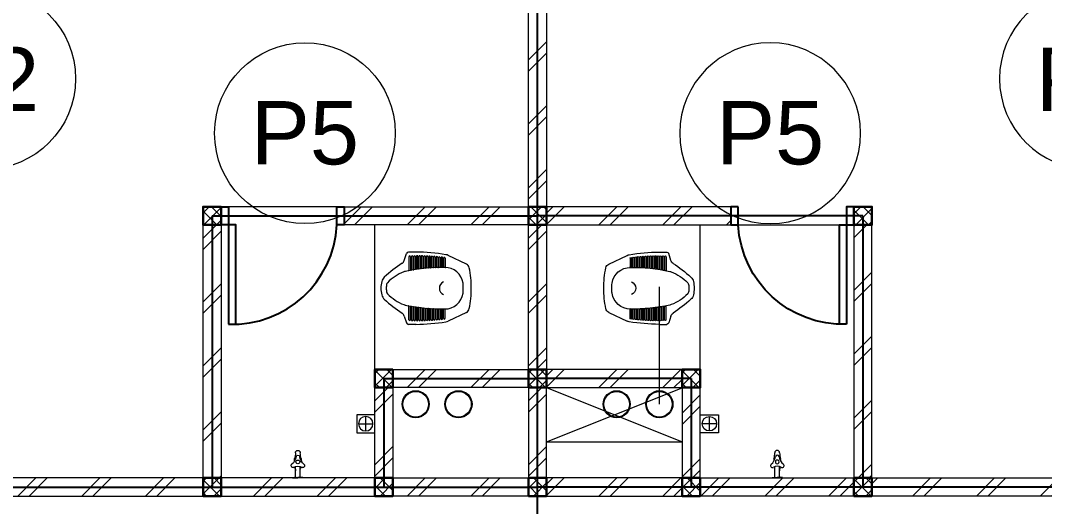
# Model space of a CAD drawing. Header units: millimetres. Extents: x -108 to 357, y -17 to 192.
# Drawn here: x 167.91 to 173.58, y 7.99 to 10.68 of the extents above; entities that cross this region are included whole.
import ezdxf
from ezdxf.enums import TextEntityAlignment as Align

# ---------------------------------------------------------------- set-up
doc = ezdxf.new("R2010")
doc.units = ezdxf.units.MM
for name, color, linetype, lineweight in [('ars', 11, 'Continuous', 0), ('KOL', 1, 'Continuous', 30), ('KOLOM', 4, 'Continuous', 9), ('lan', 7, 'Continuous', 15), ('NOT', 7, 'Continuous', 20), ('SANITAIR', 15, 'Continuous', 9), ('tem', 5, 'Continuous', 20), ('u', 6, 'Continuous', 20)]:
    doc.layers.add(name, color=color, linetype=linetype, lineweight=lineweight)
doc.layers.add('as', color=1, linetype='Continuous', plot=False)
doc.layers.add('Kusen', color=30, linetype='Continuous')
doc.styles.add('S', font='simplex', dxfattribs={"width": 0.75})
doc.styles.get("Standard").update_dxf_attribs({"font": 'arial.ttf'})
pattern_1 = [(45, (45.39994, -5.1569), (-0.1767767, 0.1767767), []), (45, (45.46244, -5.1569), (-0.1767767, 0.1767767), [])]
pattern_2 = [(45, (46.34994, -6.0569), (-0.1767767, 0.1767767), []), (45, (46.41244, -6.0569), (-0.1767767, 0.1767767), [])]
pattern_3 = [(45, (48.07994, -1.0569), (-0.1767767, 0.1767767), []), (45, (48.14244, -1.0569), (-0.1767767, 0.1767767), [])]
pattern_4 = [(45, (48.07994, -1.9569), (-0.1767767, 0.1767767), []), (45, (48.14244, -1.9569), (-0.1767767, 0.1767767), [])]
pattern_5 = [(45, (48.07994, -2.5569), (-0.1767767, 0.1767767), []), (45, (48.14244, -2.5569), (-0.1767767, 0.1767767), [])]
pattern_6 = [(45, (47.22994, -2.5569), (-0.1767767, 0.1767767), []), (45, (47.29244, -2.5569), (-0.1767767, 0.1767767), [])]
pattern_7 = [(45, (46.27994, -2.5569), (-0.1767767, 0.1767767), []), (45, (46.34244, -2.5569), (-0.1767767, 0.1767767), [])]

# ---------------------------------------------------------------- blocks, each defined once
blk = doc.blocks.new('KRAN ATAS')
for p, q in [((-0.0198, 0), (0, 0)), ((-0.0198, -0.0015), (-0.0198, 0)), ((0.0198, 0), (0, 0)), ((0.0198, -0.0015), (0.0198, 0)), ((-0.0193, -0.002), (0, -0.002)), ((-0.0087, -0.006), (-0.0087, -0.0441)), ((0.0193, -0.002), (0, -0.002)), ((0.0087, -0.006), (0.0087, -0.0441))]:
    blk.add_line(p, q)
for centre, radius, start, end in [((-0.0193, -0.0015), 0.0005, 180, 270), ((-0.0127, -0.006), 0.004, 0, 90), ((0.0743, -0.0604), 0.0878, 163.7486, 168.4446), ((-0.0388, -0.0275), 0.03, 343.7486, 0), ((0.0127, -0.006), 0.004, 90, 180), ((0.0388, -0.0275), 0.03, 180, 196.2514), ((-0.0743, -0.0604), 0.0878, 11.5554, 16.2514), ((0.0193, -0.0015), 0.0005, 270, 0), ((-0.0191, -0.047), 0.00682, 147.2603, 232.4214), ((-0.0188, -0.0464), 0.00682, 67.5786, 152.7397), ((-0.0514, -0.0871), 0.0447, 7.4918, 50.9581), ((0, -0.0187), 0.0268, 232.9628, 307.0372), ((0.0743, -0.0604), 0.0878, 182.0552, 189.0251), ((-0.0892, -0.0965), 0.08, 0.3555, 16.2023), ((-0.0004, -0.0613), 0.0068, 86.5771, 273.4229), ((0.0004, -0.0613), 0.0068, 266.5771, 93.4229), ((0.0514, -0.0871), 0.0447, 129.0419, 172.5082), ((0.0892, -0.0965), 0.08, 163.7977, 179.6445), ((-0.0743, -0.0604), 0.0878, 350.9749, 357.9448), ((0.0188, -0.0464), 0.00682, 27.2603, 112.4214), ((0.0191, -0.047), 0.00682, 307.5786, 32.7397), ((-0.0004, -0.0965), 0.0088, 176.8553, 272.6444), ((-0.0003, -0.0804), 0.00682, 187.5786, 272.7397), ((0.0003, -0.0804), 0.00682, 267.2603, 352.4214), ((0.0004, -0.0965), 0.0088, 267.3556, 3.1447)]:
    blk.add_arc(centre, radius, start, end)
blk = doc.blocks.new('AVOOR')
blk.add_lwpolyline([(-21.8185, -71.5914), (-21.9185, -71.5914), (-21.9185, -71.4914), (-21.8185, -71.4914)], close=True)
for points in [[(-21.9085, -71.5414), (-21.8285, -71.5414)], [(-21.8685, -71.5014), (-21.8685, -71.5814)]]:
    blk.add_lwpolyline(points)
blk.add_circle((-21.8685, -71.5414), 0.04)
blk = doc.blocks.new('CL J D')
for p, q in [((0.0275, 0.1273), (0.1283, 0.1756)), ((0.306, 0.1938), (0.3479, 0.1938)), ((0.3709, 0.1476), (0.3594, 0.1853)), ((0.145, 0.1598), (0.145, 0.1109)), ((0.1539, 0.1598), (0.1539, 0.1111)), ((0.1587, 0.1615), (0.1587, 0.1111)), ((0.1676, 0.1615), (0.1676, 0.1111)), ((0.1723, 0.1631), (0.1723, 0.1111)), ((0.1812, 0.1631), (0.1812, 0.1109)), ((0.186, 0.1645), (0.186, 0.1109)), ((0.1949, 0.1645), (0.1949, 0.1105)), ((0.1996, 0.1657), (0.1996, 0.1105)), ((0.2085, 0.1657), (0.2085, 0.11)), ((0.2133, 0.1667), (0.2133, 0.11)), ((0.2222, 0.1667), (0.2222, 0.1092)), ((0.2269, 0.1676), (0.2269, 0.1092)), ((0.2358, 0.1676), (0.2358, 0.1082)), ((0.2406, 0.1682), (0.2406, 0.1082)), ((0.2495, 0.1682), (0.2495, 0.107)), ((0.2542, 0.1687), (0.2542, 0.107)), ((0.2631, 0.1687), (0.2631, 0.1056)), ((0.2679, 0.169), (0.2679, 0.1056)), ((0.2768, 0.169), (0.2768, 0.104)), ((0.2815, 0.1692), (0.2815, 0.104)), ((0.2904, 0.1692), (0.2904, 0.1022)), ((0.2952, 0.1691), (0.2952, 0.1022)), ((0.3041, 0.1691), (0.3041, 0.1003)), ((0.3088, 0.1689), (0.3088, 0.1003)), ((0.3177, 0.1689), (0.3177, 0.0981)), ((0.3225, 0.1685), (0.3225, 0.0981)), ((0.3314, 0.1685), (0.3314, 0.0957)), ((0.3361, 0.1679), (0.3361, 0.0957)), ((0.345, 0.1679), (0.345, 0.093)), ((0.3041, -0.1816), (0.3041, -0.1127)), ((0.3088, -0.1813), (0.3088, -0.1127)), ((0.3177, -0.1813), (0.3177, -0.1105)), ((0.3225, -0.1809), (0.3225, -0.1105)), ((0.3314, -0.1809), (0.3314, -0.1081)), ((0.3361, -0.1803), (0.3361, -0.1081)), ((0.345, -0.1803), (0.345, -0.1055)), ((0.0275, -0.1398), (0.1283, -0.188)), ((0.145, -0.1722), (0.145, -0.1234)), ((0.1539, -0.1722), (0.1539, -0.1236)), ((0.1587, -0.174), (0.1587, -0.1236)), ((0.1676, -0.174), (0.1676, -0.1236)), ((0.1723, -0.1756), (0.1723, -0.1236)), ((0.1812, -0.1756), (0.1812, -0.1234)), ((0.186, -0.177), (0.186, -0.1234)), ((0.1949, -0.177), (0.1949, -0.123)), ((0.1996, -0.1782), (0.1996, -0.123)), ((0.2085, -0.1782), (0.2085, -0.1224)), ((0.2133, -0.1792), (0.2133, -0.1224)), ((0.2222, -0.1792), (0.2222, -0.1216)), ((0.2269, -0.18), (0.2269, -0.1216)), ((0.2358, -0.18), (0.2358, -0.1206)), ((0.2406, -0.1807), (0.2406, -0.1206)), ((0.2495, -0.1807), (0.2495, -0.1195)), ((0.2542, -0.1812), (0.2542, -0.1195)), ((0.2631, -0.1812), (0.2631, -0.1181)), ((0.2679, -0.1815), (0.2679, -0.1181)), ((0.2768, -0.1815), (0.2768, -0.1165)), ((0.2815, -0.1816), (0.2815, -0.1165)), ((0.2904, -0.1816), (0.2904, -0.1147)), ((0.2952, -0.1816), (0.2952, -0.1147)), ((0.3709, -0.16), (0.3594, -0.1977)), ((0.306, -0.2062), (0.3479, -0.2062))]:
    blk.add_line(p, q)
for centre, radius, start, end in [((0.1462, 0.1381), 0.0415, 97.4366, 115.5884), ((0.3183, -0.8979), 1.0917, 90.6447, 99.3564), ((0.2041, 0.1657), 0.00445, 0, 180), ((0.2177, 0.1667), 0.00445, 0, 180), ((0.2314, 0.1676), 0.00445, 0, 180), ((0.245, 0.1682), 0.00445, 0, 180), ((0.2587, 0.1687), 0.00445, 0, 180), ((0.2723, 0.169), 0.00445, 0, 180), ((0.286, 0.1692), 0.00445, 0, 180), ((0.2996, 0.1691), 0.00445, 0, 180), ((0.3133, 0.1689), 0.00445, 0, 180), ((0.3269, 0.1685), 0.00445, 0, 180), ((0.3406, 0.1679), 0.00445, 0, 180), ((0.3479, 0.1818), 0.012, 16.9837, 90), ((0.0403, 0.1006), 0.0297, 115.5884, 167.907), ((0.1495, 0.1598), 0.00445, 0, 180), ((0.1631, 0.1615), 0.00445, 0, 180), ((0.1768, 0.1631), 0.00445, 0, 180), ((0.1904, 0.1645), 0.00445, 0, 180), ((0.3992, 0.1563), 0.0297, 196.9837, 236.587), ((-0.0629, -0.5443), 0.8096, 47.7542, 56.587), ((0.5098, 0), 0.5098, 167.907, 180.7001), ((0.1458, 0.0077), 0.1009, 89.3646, 171.9631), ((0.1427, 0.1109), 0.00237, 271.7186, 0), ((0.1639, -0.8282), 0.9369, 77.6038, 91.0419), ((0.1563, 0.1111), 0.00237, 180, 0), ((0.17, 0.1111), 0.00237, 180, 0), ((0.1836, 0.1109), 0.00237, 180, 0), ((0.1973, 0.1105), 0.00237, 180, 0), ((0.2109, 0.11), 0.00237, 180, 0), ((0.2246, 0.1092), 0.00237, 180, 0), ((0.2382, 0.1082), 0.00237, 180, 0), ((0.2519, 0.107), 0.00237, 180, 0), ((0.2655, 0.1056), 0.00237, 180, 0), ((0.2792, 0.104), 0.00237, 180, 0), ((0.2928, 0.1022), 0.00237, 180, 0), ((0.3064, 0.1003), 0.00237, 180, 0), ((0.3201, 0.0981), 0.00237, 180, 0), ((0.3337, 0.0957), 0.00237, 180, 0), ((0.3474, 0.093), 0.00237, 180, 258.7357), ((0.3518, 0.0291), 0.0593, 68.9695, 77.1263), ((0.2831, -0.1497), 0.2509, 43.8785, 68.9695), ((0.1995, 0.0001), 0.1551, 171.9445, 182.3259), ((0.1409, -0.0052), 0.0359, 358.3993, 69.7102), ((0.4511, 0.0118), 0.0178, 9.3054, 43.8785), ((0.3402, -0.0063), 0.1302, 0.0418, 9.3054), ((0.4495, 0.0199), 0.0475, 13.4838, 47.7542), ((0.3402, -0.0063), 0.1598, 0.034, 13.4838), ((0.5098, -0.0125), 0.5098, 179.2999, 192.093), ((0.1995, -0.0125), 0.1551, 177.6741, 188.0555), ((0.1458, -0.0202), 0.1009, 188.0369, 270.6354), ((0.1409, -0.0072), 0.0359, 290.2898, 1.6007), ((0.2831, 0.1372), 0.2509, 291.0305, 316.1215), ((0.4511, -0.0243), 0.0178, 316.1215, 350.6946), ((0.3402, -0.0061), 0.1302, 350.6946, 359.9582), ((0.4495, -0.0323), 0.0475, 312.2458, 346.5162), ((0.3402, -0.0061), 0.1598, 346.5162, 359.966), ((0.1639, 0.8157), 0.9369, 268.9581, 282.3962), ((0.2928, -0.1147), 0.00237, 0, 180), ((0.3064, -0.1127), 0.00237, 0, 180), ((0.3201, -0.1105), 0.00237, 0, 180), ((0.3337, -0.1081), 0.00237, 0, 180), ((0.3474, -0.1055), 0.00237, 101.2643, 180), ((0.3518, -0.0415), 0.0593, 282.8737, 291.0305), ((-0.0629, 0.5318), 0.8096, 303.413, 312.2458), ((0.0403, -0.113), 0.0297, 192.093, 244.4116), ((0.1427, -0.1234), 0.00237, 0, 88.2814), ((0.1563, -0.1236), 0.00237, 0, 180), ((0.17, -0.1236), 0.00237, 0, 180), ((0.1836, -0.1234), 0.00237, 0, 180), ((0.1973, -0.123), 0.00237, 0, 180), ((0.2109, -0.1224), 0.00237, 0, 180), ((0.2246, -0.1216), 0.00237, 0, 180), ((0.2382, -0.1206), 0.00237, 0, 180), ((0.2519, -0.1195), 0.00237, 0, 180), ((0.2655, -0.1181), 0.00237, 0, 180), ((0.2792, -0.1165), 0.00237, 0, 180), ((0.3992, -0.1687), 0.0297, 123.413, 163.0163), ((0.1462, -0.1506), 0.0415, 244.4116, 262.5634), ((0.3183, 0.8854), 1.0917, 260.6436, 269.3553), ((0.1495, -0.1722), 0.00445, 180, 0), ((0.1631, -0.174), 0.00445, 180, 0), ((0.1768, -0.1756), 0.00445, 180, 0), ((0.1904, -0.177), 0.00445, 180, 0), ((0.2041, -0.1782), 0.00445, 180, 0), ((0.2177, -0.1792), 0.00445, 180, 0), ((0.2314, -0.18), 0.00445, 180, 0), ((0.245, -0.1807), 0.00445, 180, 0), ((0.2587, -0.1812), 0.00445, 180, 0), ((0.2723, -0.1815), 0.00445, 180, 0), ((0.286, -0.1816), 0.00445, 180, 0), ((0.2996, -0.1816), 0.00445, 180, 0), ((0.3133, -0.1813), 0.00445, 180, 0), ((0.3269, -0.1809), 0.00445, 180, 0), ((0.3406, -0.1803), 0.00445, 180, 0), ((0.3479, -0.1942), 0.012, 270, 343.0163)]:
    blk.add_arc(centre, radius, start, end)
blk = doc.blocks.new('P.60')
at = {"layer": 'Kusen'}
for points in [[(1472.8348, 997.5354), (1472.8748, 997.5354), (1472.8748, 997.4354), (1472.8348, 997.4354)], [(1473.4748, 997.5354), (1473.5148, 997.5354), (1473.5148, 997.4354), (1473.4748, 997.4354)], [(1472.8748, 996.8854), (1472.9148, 996.8854), (1472.9148, 997.4354), (1472.8748, 997.4354)]]:
    blk.add_lwpolyline(points, close=True, dxfattribs=at)
blk.add_arc((1472.8948, 997.4658), 0.5808, 268.0266, 356.9943, dxfattribs=at)
blk = doc.blocks.new('K 10.10')
at = {"layer": 'ars'}
h = blk.add_hatch(dxfattribs=at)
h.set_pattern_fill('_USER', color=256, scale=0.05, angle=45, double=1, pattern_type=0)
h.set_pattern_definition([(45, (0, 0), (-0.035355339, 0.035355339), []), (135, (0, 0), (-0.035355339, -0.035355339), [])])
h.paths.add_polyline_path([(1560.5383, 1380.4069), (1560.6383, 1380.4069), (1560.6383, 1380.5069), (1560.5383, 1380.5069)])
at = {"layer": 'KOL'}
blk.add_lwpolyline([(1560.5383, 1380.4069), (1560.6383, 1380.4069), (1560.6383, 1380.5069), (1560.5383, 1380.5069)], close=True, dxfattribs=at)
blk = doc.blocks.new('typikal-1a')
at = {"layer": 'ars'}
for centre, radius in [((5.526, 5.0422), 0.075), ((5.526, 5.0422), 0.071), ((5.7625, 5.0422), 0.075), ((5.7625, 5.0422), 0.071)]:
    blk.add_circle(centre, radius, dxfattribs=at)
at = {"layer": 'as'}
for p, q in [((3, 5.5), (6.2, 5.5)), ((4.4, 4), (4.4, 5.5)), ((5.35, 4.9), (5.35, 5.5)), ((5.35, 4.9), (6.2, 4.9)), ((4.4, 4), (6.2, 4))]:
    blk.add_line(p, q, dxfattribs=at)
at = {"layer": 'lan'}
for p, q in [((5.3, 4.85), (5.3, 4.05)), ((5.09, 4.05), (4.53, 4.05))]:
    blk.add_line(p, q, dxfattribs=at)
at = {"layer": 'tem'}
for points in [[(3.05, 5.55), (4.35, 5.55), (4.35, 5.45), (3.05, 5.45)], [(4.45, 5.55), (5.3, 5.55), (5.3, 5.45), (4.45, 5.45)], [(6.15, 5.55), (5.4, 5.55), (5.4, 5.45), (6.15, 5.45)], [(4.45, 5.45), (4.35, 5.45), (4.35, 4.05), (4.45, 4.05)], [(5.4, 5.45), (5.3, 5.45), (5.3, 4.95), (5.4, 4.95)], [(6.15, 4.95), (6.25, 4.95), (6.25, 5.45), (6.15, 5.45)], [(5.4, 4.85), (6.15, 4.85), (6.15, 4.95), (5.4, 4.95)], [(6.15, 4.85), (6.25, 4.85), (6.25, 4.05), (6.15, 4.05)], [(5.13, 3.95), (6.15, 3.95), (6.15, 4.05), (5.13, 4.05)], [(6.15, 3.95), (6.25, 3.95), (6.25, 2.85), (6.15, 2.85)]]:
    blk.add_lwpolyline(points, close=True, dxfattribs=at)
at = {"layer": 'u'}
for points in [[(6.15, 5.25), (5.3996, 4.9505)], [(6.15, 4.95), (5.4, 5.25)], [(6.15, 5.25), (5.4, 5.25)], [(5.526, 5.0422), (5.526, 4.3936)]]:
    blk.add_lwpolyline(points, dxfattribs=at)
at = {"layer": 'KOLOM', "extrusion": (0, 0, -1), "zscale": -1}
for p in [(-1564.9883, -1374.9569), (-1565.9383, -1374.9569), (-1566.7883, -1374.9569), (-1565.9383, -1375.5569), (-1566.7883, -1375.5569), (-1564.9883, -1376.4569), (-1566.7883, -1376.4569)]:
    blk.add_blockref('K 10.10', p, dxfattribs=at)
at = {"layer": 'Kusen', "xscale": -1, "rotation": 180}
blk.add_blockref('P.60', (-1468.3848, 1001.4854), dxfattribs=at)
at = {"layer": 'SANITAIR', "extrusion": (0, 0, -1), "xscale": -1.450644103627577, "yscale": 1.450644103627577, "zscale": -1.450644103627577, "rotation": 359.9613440846884}
blk.add_blockref('KRAN ATAS', (-4.874, 5.45), dxfattribs=at)
at = {"layer": 'SANITAIR'}
blk.add_blockref('AVOOR', (27.1181, 76.6914), dxfattribs=at)
at = {"layer": 'SANITAIR', "extrusion": (0, 0, -1), "zscale": -1}
blk.add_blockref('CL J D', (-5.8335, 4.4068), dxfattribs=at)
blk = doc.blocks.new('A-2')
at = {"layer": 'ars'}
h = blk.add_hatch(dxfattribs=at)
h.set_pattern_fill('TEMBOK', color=256, scale=0.25)
h.set_pattern_definition([(45, (47.19994, -2.7569), (-0.1767767, 0.1767767), []), (45, (47.26244, -2.7569), (-0.1767767, 0.1767767), [])])
h.paths.add_polyline_path([(12.8172, 10.2677), (12.7172, 10.2677), (12.7172, 11.3677), (12.8172, 11.3677)])
h = blk.add_hatch(dxfattribs=at)
h.set_pattern_fill('TEMBOK', color=256, scale=0.25)
h.set_pattern_definition(pattern_3)
h.paths.add_polyline_path([(11.6972, 10.1677), (12.7172, 10.1677), (12.7172, 10.2677), (11.6972, 10.2677)])
h = blk.add_hatch(dxfattribs=at)
h.set_pattern_fill('TEMBOK', color=256, scale=0.25)
h.set_pattern_definition(pattern_3)
h.paths.add_polyline_path([(13.8372, 10.1677), (12.8172, 10.1677), (12.8172, 10.2677), (13.8372, 10.2677)])
h = blk.add_hatch(dxfattribs=at)
h.set_pattern_fill('TEMBOK', color=256, scale=0.25)
h.set_pattern_definition(pattern_1)
h.paths.add_polyline_path([(11.0172, 8.7677), (10.9172, 8.7677), (10.9172, 10.1677), (11.0172, 10.1677)])
h = blk.add_hatch(dxfattribs=at)
h.set_pattern_fill('TEMBOK', color=256, scale=0.25)
h.set_pattern_definition([(45, (47.19994, -5.1569), (-0.1767767, 0.1767767), []), (45, (47.26244, -5.1569), (-0.1767767, 0.1767767), [])])
h.paths.add_polyline_path([(12.8172, 9.3677), (12.7172, 9.3677), (12.7172, 10.1677), (12.8172, 10.1677)])
h = blk.add_hatch(dxfattribs=at)
h.set_pattern_fill('TEMBOK', color=256, scale=0.25)
h.set_pattern_definition(pattern_1)
h.paths.add_polyline_path([(14.5172, 8.7677), (14.6172, 8.7677), (14.6172, 10.1677), (14.5172, 10.1677)])
h = blk.add_hatch(dxfattribs=at)
h.set_pattern_fill('TEMBOK', color=256, scale=0.25)
h.set_pattern_definition(pattern_4)
h.paths.add_polyline_path([(11.9672, 9.2677), (12.7172, 9.2677), (12.7172, 9.3677), (11.9672, 9.3677)])
h = blk.add_hatch(dxfattribs=at)
h.set_pattern_fill('TEMBOK', color=256, scale=0.25)
h.set_pattern_definition(pattern_4)
h.paths.add_polyline_path([(13.5672, 9.2677), (12.8172, 9.2677), (12.8172, 9.3677), (13.5672, 9.3677)])
h = blk.add_hatch(dxfattribs=at)
h.set_pattern_fill('TEMBOK', color=256, scale=0.25)
h.set_pattern_definition(pattern_2)
h.paths.add_polyline_path([(11.9672, 8.7677), (11.8672, 8.7677), (11.8672, 9.2677), (11.9672, 9.2677)])
h = blk.add_hatch(dxfattribs=at)
h.set_pattern_fill('TEMBOK', color=256, scale=0.25)
h.set_pattern_definition([(45, (47.19994, -6.0569), (-0.1767767, 0.1767767), []), (45, (47.26244, -6.0569), (-0.1767767, 0.1767767), [])])
h.paths.add_polyline_path([(12.8172, 8.7677), (12.7172, 8.7677), (12.7172, 9.2677), (12.8172, 9.2677)])
h = blk.add_hatch(dxfattribs=at)
h.set_pattern_fill('TEMBOK', color=256, scale=0.25)
h.set_pattern_definition(pattern_2)
h.paths.add_polyline_path([(13.5672, 8.7677), (13.6672, 8.7677), (13.6672, 9.2677), (13.5672, 9.2677)])
h = blk.add_hatch(dxfattribs=at)
h.set_pattern_fill('TEMBOK', color=256, scale=0.25)
h.set_pattern_definition(pattern_7)
h.paths.add_polyline_path([(9.6172, 8.6677), (10.9172, 8.6677), (10.9172, 8.7677), (9.6172, 8.7677)])
h = blk.add_hatch(dxfattribs=at)
h.set_pattern_fill('TEMBOK', color=256, scale=0.25)
h.set_pattern_definition(pattern_6)
h.paths.add_polyline_path([(11.0172, 8.6677), (11.8672, 8.6677), (11.8672, 8.7677), (11.0172, 8.7677)])
h = blk.add_hatch(dxfattribs=at)
h.set_pattern_fill('TEMBOK', color=256, scale=0.25)
h.set_pattern_definition(pattern_5)
h.paths.add_polyline_path([(11.9672, 8.6677), (12.7172, 8.6677), (12.7172, 8.7677), (11.9672, 8.7677)])
h = blk.add_hatch(dxfattribs=at)
h.set_pattern_fill('TEMBOK', color=256, scale=0.25)
h.set_pattern_definition(pattern_5)
h.paths.add_polyline_path([(13.5672, 8.6677), (12.8172, 8.6677), (12.8172, 8.7677), (13.5672, 8.7677)])
h = blk.add_hatch(dxfattribs=at)
h.set_pattern_fill('TEMBOK', color=256, scale=0.25)
h.set_pattern_definition(pattern_6)
h.paths.add_polyline_path([(14.5172, 8.6677), (13.6672, 8.6677), (13.6672, 8.7677), (14.5172, 8.7677)])
h = blk.add_hatch(dxfattribs=at)
h.set_pattern_fill('TEMBOK', color=256, scale=0.25)
h.set_pattern_definition(pattern_7)
h.paths.add_polyline_path([(15.9172, 8.6677), (14.6172, 8.6677), (14.6172, 8.7677), (15.9172, 8.7677)])
for centre, radius in [((12.0931, 9.1756), 0.075), ((12.0931, 9.1756), 0.071), ((12.3297, 9.1756), 0.075), ((12.3297, 9.1756), 0.071)]:
    blk.add_circle(centre, radius, dxfattribs=at)
at = {"layer": 'as'}
for p, q in [((12.7672, 1.1177), (12.7672, 14.2177)), ((10.9672, 10.2177), (10.9672, 8.7177)), ((10.9672, 10.2177), (12.7672, 10.2177)), ((11.9172, 9.3177), (11.9172, 8.7177)), ((11.9172, 9.3177), (12.7672, 9.3177)), ((9.5672, 8.7177), (12.7672, 8.7177))]:
    blk.add_line(p, q, dxfattribs=at)
at = {"layer": 'lan'}
for p, q in [((11.6572, 10.2677), (11.0572, 10.2677)), ((11.8672, 9.3677), (11.8672, 10.1677))]:
    blk.add_line(p, q, dxfattribs=at)
at = {"layer": 'tem'}
for points in [[(11.6972, 10.2677), (12.7172, 10.2677), (12.7172, 10.1677), (11.6972, 10.1677)], [(11.0172, 8.7677), (10.9172, 8.7677), (10.9172, 10.1677), (11.0172, 10.1677)], [(11.9672, 9.3677), (12.7172, 9.3677), (12.7172, 9.2677), (11.9672, 9.2677)], [(11.9672, 8.7677), (11.8672, 8.7677), (11.8672, 9.2677), (11.9672, 9.2677)], [(9.6172, 8.6677), (10.9172, 8.6677), (10.9172, 8.7677), (9.6172, 8.7677)], [(11.0172, 8.6677), (11.8672, 8.6677), (11.8672, 8.7677), (11.0172, 8.7677)], [(12.7172, 8.6677), (11.9672, 8.6677), (11.9672, 8.7677), (12.7172, 8.7677)]]:
    blk.add_lwpolyline(points, close=True, dxfattribs=at)
at = {"layer": 'KOLOM', "extrusion": (0, 0, -1), "xscale": -1, "zscale": -1, "rotation": 180}
for p in [(-1571.5555, 1390.6746), (-1572.5055, 1389.7746), (-1573.3555, 1389.7746), (-1571.5555, 1389.1746), (-1572.5055, 1389.1746)]:
    blk.add_blockref('K 10.10', p, dxfattribs=at)
at = {"layer": 'Kusen'}
blk.add_blockref('P.60', (-1461.8176, -987.2676), dxfattribs=at)
at = {"layer": 'lan', "rotation": 180}
blk.add_blockref('typikal-1a', (18.9672, 14.2177), dxfattribs=at)
at = {"layer": 'SANITAIR', "extrusion": (0, 0, -1), "xscale": -1, "zscale": -1, "rotation": 180}
blk.add_blockref('CL J D', (-12.4007, 9.811), dxfattribs=at)
at = {"layer": 'SANITAIR', "xscale": -1, "rotation": 180}
blk.add_blockref('AVOOR', (33.6853, -62.4736), dxfattribs=at)
at = {"layer": 'SANITAIR', "extrusion": (0, 0, -1), "xscale": 1.450644103627577, "yscale": 1.450644103627577, "zscale": -1.450644103627577, "rotation": 180.0386559153115}
blk.add_blockref('KRAN ATAS', (-11.4411, 8.7677), dxfattribs=at)
blk = doc.blocks.new('NAV')
blk.add_circle((0, -0.4), 0.4)
at = {"style": 'S', "width": 0.75, "flags": 4}
blk.add_attdef('AV', text='', height=0.3, dxfattribs=at).set_placement((0, -0.4), align=Align.MIDDLE)

msp = doc.modelspace()

# ---------------------------------------------------------------- block references
msp.add_blockref('A-2', (158.00671, -0.62199))
at = {"layer": 'NOT'}
ref = msp.add_blockref('NAV', (167.71825, 9.85402), dxfattribs=dict(at, xscale=1.25, yscale=1.25, zscale=1.25, rotation=180))
ref.add_attrib('AV', 'P2', dxfattribs={"layer": '0', "height": 0.35, "flags": 4}).set_placement((167.71825, 10.35402), align=Align.MIDDLE)
ref = msp.add_blockref('NAV', (173.82948, 9.85402), dxfattribs=dict(at, xscale=-1.25, yscale=1.25, zscale=1.25, rotation=180.0000000000217))
ref.add_attrib('AV', 'P2', dxfattribs={"layer": '0', "height": 0.35, "flags": 4}).set_placement((173.82948, 10.35402), align=Align.MIDDLE)
ref = msp.add_blockref('NAV', (169.487, 9.55278), dxfattribs=dict(at, xscale=1.25, yscale=1.25, zscale=1.25, rotation=180))
ref.add_attrib('AV', 'P5', dxfattribs={"layer": '0', "height": 0.35, "flags": 4}).set_placement((169.487, 10.05278), align=Align.MIDDLE)
ref = msp.add_blockref('NAV', (172.06073, 9.55278), dxfattribs=dict(at, xscale=-1.25, yscale=1.25, zscale=1.25, rotation=180.0000000000217))
ref.add_attrib('AV', 'P5', dxfattribs={"layer": '0', "height": 0.35, "flags": 4}).set_placement((172.06073, 10.05278), align=Align.MIDDLE)

doc.saveas('drawing.dxf')
